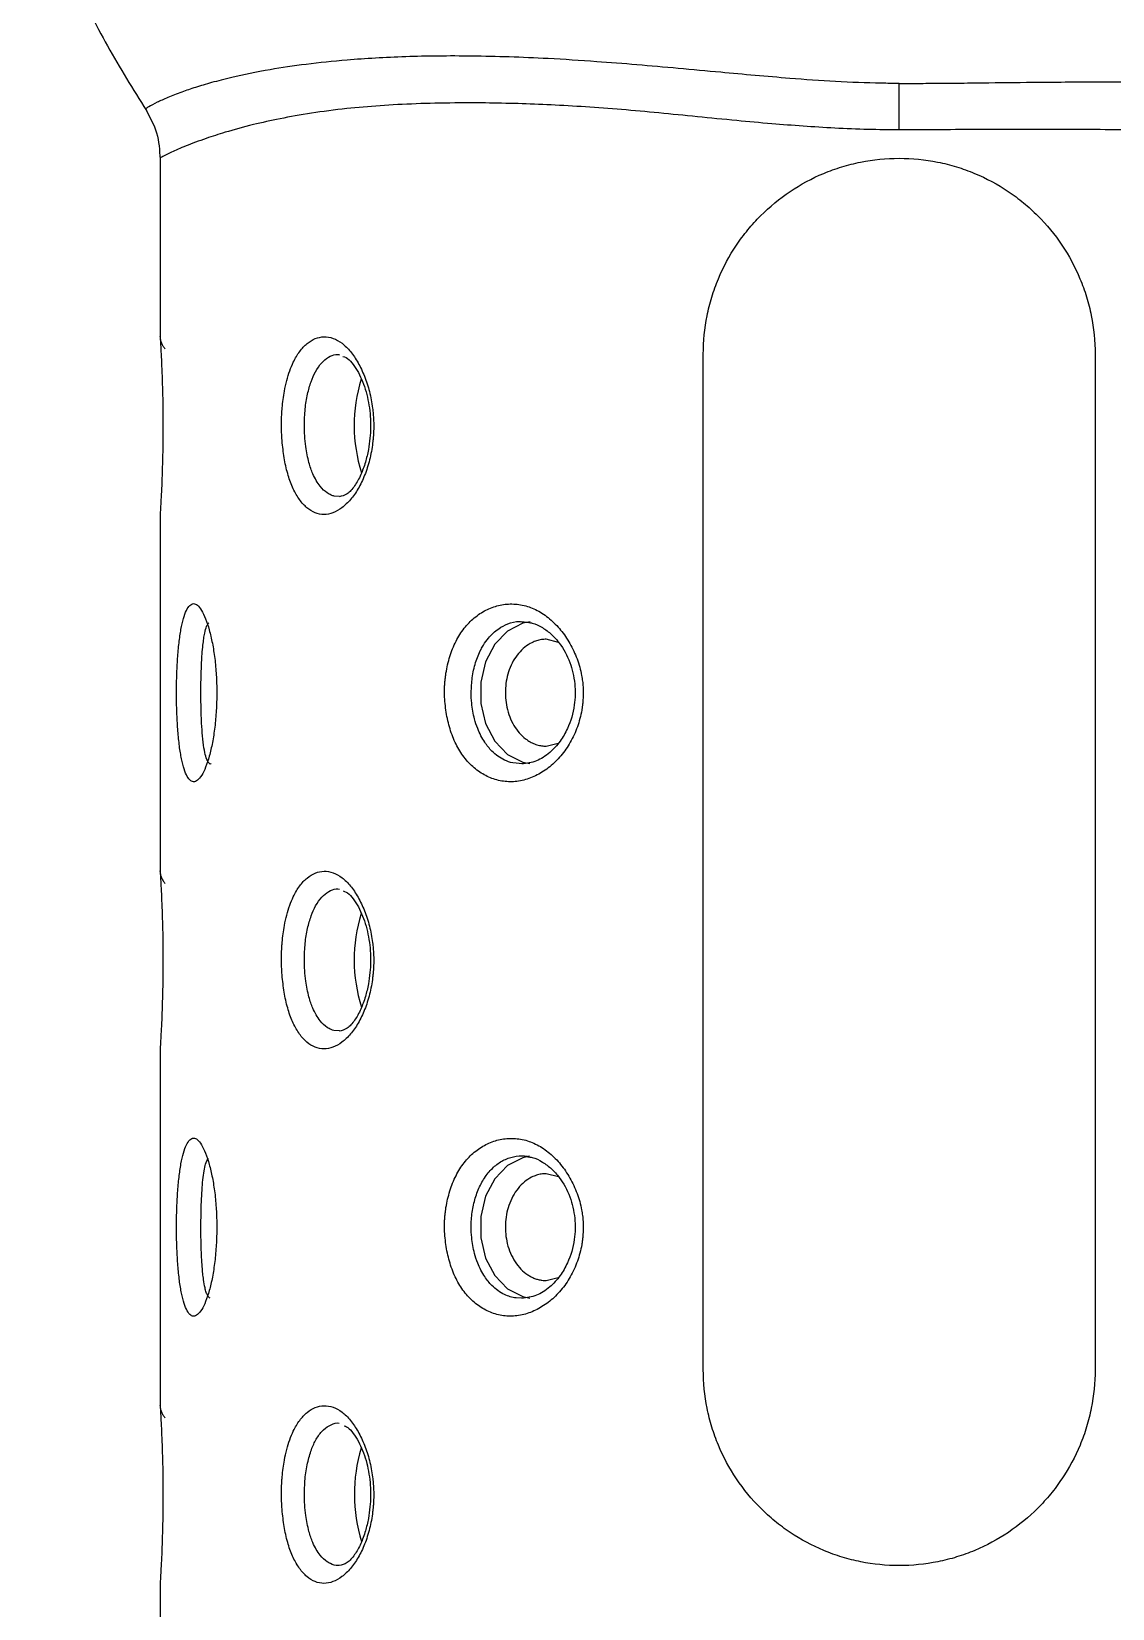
# Model space of a CAD drawing. Header units: centimetres. Extents: x 470464 to 524273, y 49611 to 59074.
# Drawn here: x 508654.54 to 508660.61, y 50546.61 to 50555.47 of the extents above; entities that cross this region are included whole.
import ezdxf

# ---------------------------------------------------------------- set-up
doc = ezdxf.new("R2010")
doc.units = ezdxf.units.CM
doc.header["$MEASUREMENT"] = 0
doc.layers.add('vinç', color=7, linetype='Continuous')

# ---------------------------------------------------------------- blocks, each defined once
blk = doc.blocks.new('dytjtyjtydhrshtjy')
at = {"color": 2, "linetype": 'Continuous', "lineweight": 25}
for p, q in [((427560.2682, 68744.811), (427560.2682, 68743.8057)), ((427563.3182, 68738.0089), (427563.3182, 68743.7089)), ((427565.5182, 68743.7089), (427565.5182, 68738.0089)), ((427561.2758, 68742.9105), (427561.2461, 68742.9122)), ((427560.2682, 68742.8089), (427560.2682, 68740.8057)), ((427562.2989, 68742.2089), (427562.3383, 68742.2029)), ((427562.299, 68742.2073), (427562.3204, 68742.2056)), ((427562.5058, 68742.0916), (427562.4366, 68742.1089)), ((427562.4366, 68741.5089), (427562.5036, 68741.5256)), ((427562.3029, 68741.4102), (427562.2483, 68741.4146)), ((427561.2757, 68739.9103), (427561.2438, 68739.9128)), ((427560.2682, 68739.8089), (427560.2682, 68737.8057)), ((427562.5058, 68739.0916), (427562.4366, 68739.1089)), ((427562.4366, 68738.5089), (427562.5036, 68738.5256)), ((427562.3041, 68738.411), (427562.2671, 68738.4111)), ((427560.2682, 68736.8089), (427560.2682, 68734.5089))]:
    blk.add_line(p, q, dxfattribs=at)
at = {"color": 2, "linetype": 'Continuous', "lineweight": 25, "flags": 128}
for points in [[(427562.3453, 68742.2073), (427562.3041, 68742.1988), (427562.2191, 68742.1553), (427562.1477, 68742.0809), (427562.0962, 68741.9824), (427562.0693, 68741.8685), (427562.0693, 68741.7492), (427562.0962, 68741.6353), (427562.1477, 68741.5368), (427562.2191, 68741.4624), (427562.3041, 68741.4189), (427562.3436, 68741.4106)], [(427562.3416, 68739.2068), (427562.3041, 68739.1988), (427562.2191, 68739.1553), (427562.1477, 68739.0809), (427562.0962, 68738.9824), (427562.0693, 68738.8685), (427562.0693, 68738.7492), (427562.0962, 68738.6353), (427562.1477, 68738.5368), (427562.2191, 68738.4624), (427562.3041, 68738.4189), (427562.3436, 68738.4106)]]:
    blk.add_lwpolyline(points, dxfattribs=at)
at = {"color": 2, "linetype": 'Continuous', "lineweight": 25}
for centre, radius, start, end in [((427562.2429, 68743.309), 0.8849, 162.9246, 197.44845), ((427562.2429, 68740.309), 0.8849, 162.9246, 197.44845), ((427562.2648, 68737.3091), 0.9058, 163.36159, 197.03281)]:
    blk.add_arc(centre, radius, start, end, dxfattribs=at)
for points, knots in [([(427559.5465, 68746.506), (427559.6195, 68746.2719), (427559.734, 68745.9051), (427559.9682, 68745.4342), (427560.1165, 68745.1971), (427560.1913, 68745.0776)], [0, 0, 0, 0, 0.466821, 0.731232, 1, 1, 1, 1]), ([(427564.4182, 68745.2291), (427564.3846, 68745.2291), (427564.3508, 68745.2295), (427564.2321, 68745.2317), (427564.1468, 68745.2352), (427563.9754, 68745.2447), (427563.8893, 68745.2507), (427563.6735, 68745.2677), (427563.5438, 68745.2796), (427563.3358, 68745.2988), (427563.2564, 68745.3062), (427563.0994, 68745.3204), (427563.0218, 68745.3273), (427562.8691, 68745.34), (427562.7937, 68745.3459), (427562.6269, 68745.3579), (427562.5361, 68745.3636), (427562.373, 68745.3722), (427562.3, 68745.3753), (427562.1576, 68745.3801), (427562.0881, 68745.3816), (427561.8891, 68745.3841), (427561.7647, 68745.3828), (427561.5891, 68745.3769), (427561.5323, 68745.3743), (427561.4225, 68745.368), (427561.3695, 68745.3643), (427561.1566, 68745.3465), (427561.0127, 68745.3278), (427560.8077, 68745.2926), (427560.7359, 68745.2778), (427560.6304, 68745.2531), (427560.5925, 68745.2433), (427560.5253, 68745.2247), (427560.4955, 68745.2158), (427560.44, 68745.1981), (427560.4144, 68745.1893), (427560.3613, 68745.1701), (427560.3351, 68745.1597), (427560.289, 68745.1403), (427560.2692, 68745.1312), (427560.2318, 68745.1129), (427560.2159, 68745.1042), (427560.1979, 68745.0938), (427560.1929, 68745.0907), (427560.187, 68745.0869), (427560.1857, 68745.086), (427560.1857, 68745.086)], [0, 0, 0, 0, 1.202526, 1.202526, 4.2201, 4.2201, 7.237674, 7.237674, 11.784481, 11.784481, 14.626235, 14.626235, 17.480533, 17.480533, 20.334831, 20.334831, 23.902703, 23.902703, 26.916587, 26.916587, 29.930472, 29.930472, 35.785075, 35.785075, 38.712377, 38.712377, 41.639678, 41.639678, 50.878924, 50.878924, 56.653453, 56.653453, 60.262534, 60.262534, 63.54113, 63.54113, 66.819725, 66.819725, 70.91797, 70.91797, 75.016215, 75.016215, 80.139021, 80.139021, 83.340774, 83.340774, 86.065425, 86.065425, 86.065425, 86.065425]), ([(427564.4182, 68745.2291), (427564.4347, 68745.2291), (427564.4696, 68745.2292), (427564.5247, 68745.2294), (427564.5858, 68745.2298), (427564.6527, 68745.2303), (427564.7255, 68745.2309), (427564.8043, 68745.2317), (427564.953, 68745.2334), (427565.137, 68745.2354), (427565.369, 68745.2376), (427565.5807, 68745.2384), (427565.8021, 68745.2379), (427566.0169, 68745.2358), (427566.2879, 68745.2312), (427566.6197, 68745.2217), (427566.964, 68745.2073), (427567.2992, 68745.1892), (427567.5919, 68745.1707), (427567.8578, 68745.1513), (427568.0777, 68745.1339), (427568.2578, 68745.1188), (427568.4032, 68745.1061), (427568.5138, 68745.0966), (427568.5748, 68745.0915), (427568.6063, 68745.0891), (427568.6217, 68745.0879), (427568.6343, 68745.0871), (427568.6435, 68745.0864), (427568.6496, 68745.086), (427568.6504, 68745.086), (427568.6508, 68745.086)], [0, 0, 0, 0, 0.006207, 0.013139, 0.020808, 0.029225, 0.038405, 0.048361, 0.059111, 0.094992, 0.118926, 0.149726, 0.179362, 0.209609, 0.240531, 0.298205, 0.363991, 0.416993, 0.489286, 0.552788, 0.616564, 0.682892, 0.743898, 0.808167, 0.87169, 0.891426, 0.911808, 0.932845, 0.954549, 0.97693, 1, 1, 1, 1]), ([(427564.4182, 68744.9683), (427564.4182, 68744.9813), (427564.4182, 68744.9944), (427564.4182, 68745.0204), (427564.4182, 68745.0334), (427564.4182, 68745.0593), (427564.4182, 68745.0721), (427564.4182, 68745.0975), (427564.4182, 68745.1101), (427564.4182, 68745.1349), (427564.4182, 68745.1472), (427564.4182, 68745.1714), (427564.4182, 68745.1833), (427564.4182, 68745.2065), (427564.4182, 68745.218), (427564.4182, 68745.2291)], [0, 0, 0, 0, 0.142857, 0.142857, 0.285714, 0.285714, 0.428571, 0.428571, 0.571429, 0.571429, 0.714286, 0.714286, 0.857143, 0.857143, 1, 1, 1, 1]), ([(427564.4182, 68744.9683), (427564.3599, 68744.9688), (427564.2388, 68744.9698), (427564.0586, 68744.9775), (427563.8783, 68744.9886), (427563.6943, 68745.0031), (427563.4956, 68745.021), (427563.2836, 68745.0421), (427563.0679, 68745.0636), (427562.8582, 68745.083), (427562.589, 68745.103), (427562.2683, 68745.118), (427561.9555, 68745.1214), (427561.7024, 68745.1155), (427561.5007, 68745.1048), (427561.3035, 68745.0876), (427561.1147, 68745.0628), (427560.9405, 68745.0318), (427560.7771, 68744.9953), (427560.6394, 68744.9575), (427560.5124, 68744.9163), (427560.4082, 68744.8769), (427560.3265, 68744.841), (427560.277, 68744.816), (427560.2711, 68744.8126), (427560.2683, 68744.811)], [0, 0, 0, 0, 0.022328, 0.046298, 0.069245, 0.092195, 0.118417, 0.148389, 0.178495, 0.208709, 0.239016, 0.299079, 0.361179, 0.402735, 0.444345, 0.486578, 0.53636, 0.586069, 0.63392, 0.693635, 0.741436, 0.806035, 0.870806, 0.93837, 1, 1, 1, 1]), ([(427560.1857, 68745.086), (427560.2101, 68745.042), (427560.2588, 68744.954), (427560.2651, 68744.8536), (427560.2682, 68744.8034)], [0, 0, 0, 0, 0.499987, 1, 1, 1, 1]), ([(427568.5682, 68744.8108), (427568.5682, 68744.8108), (427568.5777, 68744.8106), (427568.5447, 68744.8109), (427568.4643, 68744.8143), (427568.3191, 68744.8228), (427568.1166, 68744.8371), (427567.8527, 68744.8568), (427567.5534, 68744.8791), (427567.2362, 68744.9013), (427566.9172, 68744.9215), (427566.565, 68744.9406), (427566.1807, 68744.9567), (427565.768, 68744.9677), (427565.3318, 68744.9723), (427564.8794, 68744.9703), (427564.5717, 68744.9689), (427564.4182, 68744.9683)], [0, 0, 0, 0, 0.000234, 0.086487, 0.172458, 0.258333, 0.343788, 0.429292, 0.514309, 0.577318, 0.639522, 0.701161, 0.762116, 0.822532, 0.882135, 0.94123, 1, 1, 1, 1]), ([(427563.3182, 68743.7089), (427563.3182, 68743.7822), (427563.3255, 68743.8541), (427563.3467, 68743.9601), (427563.3555, 68743.9951), (427563.3767, 68744.0645), (427563.3891, 68744.0988), (427563.4306, 68744.1984), (427563.4644, 68744.2613), (427563.5241, 68744.3506), (427563.5457, 68744.3797), (427563.5912, 68744.435), (427563.6151, 68744.4613), (427563.6905, 68744.5367), (427563.7454, 68744.5821), (427563.8653, 68744.6625), (427563.9282, 68744.6963), (427564.0273, 68744.7377), (427564.0611, 68744.7499), (427564.1302, 68744.7711), (427564.1657, 68744.7801), (427564.2727, 68744.8016), (427564.3449, 68744.8089), (427564.4182, 68744.8089)], [0, 0, 0, 0, 0.125, 0.125, 0.1875, 0.1875, 0.25, 0.25, 0.375, 0.375, 0.4375, 0.4375, 0.5, 0.5, 0.625, 0.625, 0.75, 0.75, 0.8125, 0.8125, 0.875, 0.875, 1, 1, 1, 1]), ([(427564.4182, 68744.8089), (427564.4915, 68744.8089), (427564.5635, 68744.8016), (427564.6695, 68744.7804), (427564.7046, 68744.7716), (427564.774, 68744.7504), (427564.8083, 68744.738), (427564.9079, 68744.6965), (427564.9709, 68744.6627), (427565.0601, 68744.6029), (427565.0892, 68744.5813), (427565.1445, 68744.5358), (427565.1709, 68744.5118), (427565.2463, 68744.4365), (427565.2916, 68744.3815), (427565.372, 68744.2617), (427565.4057, 68744.1987), (427565.4471, 68744.0998), (427565.4593, 68744.066), (427565.4805, 68743.9969), (427565.4895, 68743.9613), (427565.511, 68743.8544), (427565.5182, 68743.7822), (427565.5182, 68743.7089)], [0, 0, 0, 0, 0.125, 0.125, 0.1875, 0.1875, 0.25, 0.25, 0.375, 0.375, 0.4375, 0.4375, 0.5, 0.5, 0.625, 0.625, 0.75, 0.75, 0.8125, 0.8125, 0.875, 0.875, 1, 1, 1, 1]), ([(427560.2683, 68743.8057), (427560.2683, 68743.8058), (427560.2679, 68743.8124), (427560.2688, 68743.7986), (427560.2704, 68743.7746), (427560.2731, 68743.7264), (427560.2772, 68743.6424), (427560.2814, 68743.5311), (427560.284, 68743.4065), (427560.2842, 68743.3414), (427560.2844, 68743.3089)], [0, 0, 0, 0, 0.002203, 0.127556, 0.252625, 0.377691, 0.502782, 0.751878, 0.876165, 1, 1, 1, 1]), ([(427560.2682, 68743.8098), (427560.2686, 68743.8032), (427560.2692, 68743.79), (427560.2751, 68743.771), (427560.2841, 68743.7533), (427560.2928, 68743.7434), (427560.2972, 68743.7384)], [0, 0, 0, 0, 0.250213, 0.500269, 0.750195, 1, 1, 1, 1]), ([(427560.9496, 68743.3092), (427560.9496, 68743.3158), (427560.9497, 68743.3289), (427560.9502, 68743.3485), (427560.9511, 68743.3681), (427560.9523, 68743.3877), (427560.9546, 68743.417), (427560.9589, 68743.4554), (427560.9671, 68743.5071), (427560.979, 68743.5615), (427560.9956, 68743.6162), (427561.019, 68743.6731), (427561.0511, 68743.7269), (427561.0929, 68743.7715), (427561.1392, 68743.7993), (427561.1886, 68743.8096), (427561.2397, 68743.8014), (427561.2903, 68743.7735), (427561.338, 68743.7262), (427561.3808, 68743.663), (427561.4111, 68743.5994), (427561.4312, 68743.5434), (427561.444, 68743.4993), (427561.4543, 68743.4534), (427561.4611, 68743.4112), (427561.4651, 68743.3737), (427561.4673, 68743.3413), (427561.4676, 68743.3196), (427561.4677, 68743.3089)], [0, 0, 0, 0, 0.012395, 0.024794, 0.037219, 0.04969, 0.062226, 0.093404, 0.12461, 0.166299, 0.20818, 0.249708, 0.312083, 0.374746, 0.437643, 0.500546, 0.563304, 0.626088, 0.68883, 0.751521, 0.814103, 0.84541, 0.876418, 0.907583, 0.938286, 0.959076, 0.97961, 1, 1, 1, 1]), ([(427561.0782, 68743.3091), (427561.0791, 68743.3403), (427561.0809, 68743.4009), (427561.0948, 68743.4843), (427561.1146, 68743.5547), (427561.1409, 68743.6144), (427561.1735, 68743.662), (427561.2124, 68743.6938), (427561.247, 68743.7091), (427561.2686, 68743.7071), (427561.2755, 68743.7065)], [0, 0, 0, 0, 0.147634, 0.286671, 0.417144, 0.539096, 0.675183, 0.808725, 0.938883, 1, 1, 1, 1]), ([(427561.295, 68743.697), (427561.3063, 68743.6933), (427561.3255, 68743.6869), (427561.3598, 68743.6436), (427561.3952, 68743.584), (427561.4317, 68743.488), (427561.4518, 68743.3632), (427561.4502, 68743.2556), (427561.4379, 68743.1689), (427561.421, 68743.0982), (427561.3948, 68743.0274), (427561.3599, 68742.9652), (427561.3174, 68742.9185), (427561.2887, 68742.9122), (427561.2737, 68742.9089)], [0, 0, 0, 0, 0.0955631, 0.1638169, 0.2255006, 0.3327433, 0.4335988, 0.5304528, 0.5829556, 0.6461391, 0.7202139, 0.8041072, 0.897484, 1, 1, 1, 1]), ([(427560.2844, 68743.3089), (427560.2838, 68743.2432), (427560.2828, 68743.1117), (427560.2763, 68742.9462), (427560.2697, 68742.832), (427560.2687, 68742.8166), (427560.2682, 68742.8089)], [0, 0, 0, 0, 0.249062, 0.498603, 0.748979, 1, 1, 1, 1]), ([(427561.4677, 68743.3089), (427561.4677, 68743.3023), (427561.4676, 68743.2892), (427561.4668, 68743.2695), (427561.4657, 68743.2498), (427561.464, 68743.2302), (427561.4608, 68743.201), (427561.455, 68743.1625), (427561.4449, 68743.1161), (427561.4322, 68743.0716), (427561.4121, 68743.0155), (427561.3815, 68742.9521), (427561.3378, 68742.8905), (427561.2897, 68742.8445), (427561.2391, 68742.8156), (427561.1879, 68742.8056), (427561.1383, 68742.8158), (427561.0921, 68742.8443), (427561.0572, 68742.8824), (427561.0324, 68742.9209), (427561.0099, 68742.9641), (427560.9861, 68743.0275), (427560.9692, 68743.1007), (427560.9596, 68743.1631), (427560.9549, 68743.2056), (427560.952, 68743.2435), (427560.9503, 68743.2762), (427560.9498, 68743.2982), (427560.9496, 68743.3092)], [0, 0, 0, 0, 0.012391, 0.024783, 0.037196, 0.049653, 0.062173, 0.093291, 0.124509, 0.15563, 0.186951, 0.249359, 0.311959, 0.37483, 0.437763, 0.500607, 0.563432, 0.62628, 0.688993, 0.720436, 0.75154, 0.813172, 0.875762, 0.906582, 0.937858, 0.958489, 0.97918, 1, 1, 1, 1]), ([(427561.2461, 68742.9122), (427561.2402, 68742.9137), (427561.2343, 68742.9157), (427561.2211, 68742.9213), (427561.2137, 68742.9253), (427561.1924, 68742.9395), (427561.1791, 68742.9521), (427561.1591, 68742.9773), (427561.1518, 68742.9882), (427561.1381, 68743.0118), (427561.1318, 68743.0246), (427561.1178, 68743.0574), (427561.1105, 68743.0786), (427561.1004, 68743.115), (427561.0969, 68743.1296), (427561.0909, 68743.1593), (427561.0883, 68743.1746), (427561.0835, 68743.2099), (427561.0814, 68743.23), (427561.0788, 68743.2698), (427561.0782, 68743.2895), (427561.0782, 68743.3091)], [6.572325, 6.572325, 6.572325, 6.572325, 6.904376, 6.904376, 7.333511, 7.333511, 8.189778, 8.189778, 8.724945, 8.724945, 9.260112, 9.260112, 10.013816, 10.013816, 10.484882, 10.484882, 10.955947, 10.955947, 11.544779, 11.544779, 12.111755, 12.111755, 12.111755, 12.111755]), ([(427560.3604, 68741.8092), (427560.3604, 68741.8158), (427560.3604, 68741.8289), (427560.3606, 68741.8485), (427560.3609, 68741.8682), (427560.3614, 68741.8878), (427560.3622, 68741.917), (427560.3638, 68741.9554), (427560.3666, 68742.0018), (427560.3701, 68742.0465), (427560.3758, 68742.1028), (427560.3849, 68742.1661), (427560.3989, 68742.2274), (427560.4157, 68742.273), (427560.4317, 68742.2968), (427560.4456, 68742.3068), (427560.4599, 68742.3105), (427560.4788, 68742.3029), (427560.5018, 68742.2733), (427560.524, 68742.2261), (427560.5446, 68742.1637), (427560.5623, 68742.0884), (427560.5738, 68742.0165), (427560.5804, 68741.955), (427560.5835, 68741.9125), (427560.5854, 68741.8745), (427560.5864, 68741.8417), (427560.5865, 68741.8198), (427560.5865, 68741.8089)], [0, 0, 0, 0, 0.012377, 0.024763, 0.037177, 0.049643, 0.062182, 0.09326, 0.124489, 0.155782, 0.187037, 0.249697, 0.312288, 0.374978, 0.437746, 0.469297, 0.500617, 0.56323, 0.626198, 0.688948, 0.751614, 0.813961, 0.8759, 0.906712, 0.937862, 0.958634, 0.979316, 1, 1, 1, 1]), ([(427561.8649, 68741.8091), (427561.865, 68741.8157), (427561.8651, 68741.8287), (427561.8659, 68741.8482), (427561.8673, 68741.8678), (427561.8692, 68741.8873), (427561.8729, 68741.9163), (427561.8797, 68741.9546), (427561.8953, 68742.0165), (427561.9226, 68742.0892), (427561.9602, 68742.152), (427561.9956, 68742.1947), (427562.0343, 68742.2327), (427562.0882, 68742.2705), (427562.159, 68742.2992), (427562.2344, 68742.3101), (427562.3112, 68742.3023), (427562.3865, 68742.2738), (427562.4564, 68742.2263), (427562.5188, 68742.1628), (427562.5626, 68742.099), (427562.5916, 68742.043), (427562.61, 68741.9988), (427562.6248, 68741.953), (427562.6345, 68741.9109), (427562.6403, 68741.8735), (427562.6434, 68741.8412), (427562.6438, 68741.8196), (427562.644, 68741.8089)], [0, 0, 0, 0, 0.012343, 0.02469, 0.037064, 0.049484, 0.061971, 0.093012, 0.124086, 0.186837, 0.248659, 0.279761, 0.311255, 0.374178, 0.437323, 0.500402, 0.564033, 0.626232, 0.688971, 0.751678, 0.814289, 0.845617, 0.876618, 0.907779, 0.938441, 0.959196, 0.979679, 1, 1, 1, 1]), ([(427560.4975, 68741.8091), (427560.4975, 68741.8283), (427560.4976, 68741.8473), (427560.4982, 68741.8879), (427560.4987, 68741.9095), (427560.5, 68741.9471), (427560.5007, 68741.9634), (427560.5023, 68741.9948), (427560.5032, 68742.0101), (427560.5056, 68742.0429), (427560.5071, 68742.0601), (427560.5103, 68742.0888), (427560.5118, 68742.1007), (427560.5152, 68742.1229), (427560.517, 68742.1332), (427560.5221, 68742.1577), (427560.5256, 68742.1704), (427560.5321, 68742.1874), (427560.535, 68742.1932), (427560.5391, 68742.1993), (427560.5402, 68742.2007), (427560.5414, 68742.202)], [12.14364, 12.14364, 12.14364, 12.14364, 12.694271, 12.694271, 13.324814, 13.324814, 13.829248, 13.829248, 14.333683, 14.333683, 14.955484, 14.955484, 15.452924, 15.452924, 15.950365, 15.950365, 16.74627, 16.74627, 17.301859, 17.301859, 17.502293, 17.502293, 17.502293, 17.502293]), ([(427562.0149, 68741.8091), (427562.0161, 68741.8372), (427562.0185, 68741.8954), (427562.0378, 68741.9784), (427562.0621, 68742.038), (427562.0874, 68742.0826), (427562.118, 68742.1255), (427562.1637, 68742.1681), (427562.2229, 68742.1978), (427562.2675, 68742.2106), (427562.2945, 68742.2078), (427562.299, 68742.2073)], [0, 0, 0, 0, 0.1342341, 0.2771665, 0.4155627, 0.4649074, 0.5547007, 0.7105059, 0.831396, 0.9715844, 1, 1, 1, 1]), ([(427562.3383, 68742.2029), (427562.3448, 68742.2021), (427562.3695, 68742.1992), (427562.4139, 68742.1773), (427562.4657, 68742.1391), (427562.5216, 68742.0773), (427562.5727, 68741.9836), (427562.6011, 68741.8617), (427562.5988, 68741.7314), (427562.5654, 68741.6196), (427562.5139, 68741.5316), (427562.4549, 68741.4674), (427562.3799, 68741.4187), (427562.3268, 68741.4123), (427562.2989, 68741.4089)], [0, 0, 0, 0, 0.026552, 0.099951, 0.167443, 0.228686, 0.335131, 0.435702, 0.531779, 0.645898, 0.719551, 0.803266, 0.896843, 1, 1, 1, 1]), ([(427562.4366, 68742.1089), (427562.432, 68742.1088), (427562.4228, 68742.1086), (427562.4092, 68742.1069), (427562.3956, 68742.1043), (427562.3823, 68742.1006), (427562.369, 68742.0958), (427562.3464, 68742.0857), (427562.3156, 68742.0662), (427562.2802, 68742.0311), (427562.2504, 68741.9881), (427562.2282, 68741.9394), (427562.2135, 68741.8876), (427562.2064, 68741.8344), (427562.2065, 68741.7805), (427562.2143, 68741.7261), (427562.2299, 68741.6732), (427562.2537, 68741.6243), (427562.284, 68741.5819), (427562.3156, 68741.5524), (427562.3451, 68741.5329), (427562.3709, 68741.5204), (427562.3888, 68741.5156), (427562.3978, 68741.5132)], [0, 0, 0, 0, 0.020222, 0.040304, 0.060316, 0.080331, 0.100422, 0.120661, 0.185343, 0.250085, 0.314767, 0.379508, 0.439738, 0.500026, 0.560256, 0.620544, 0.685226, 0.749968, 0.81465, 0.879391, 0.919678, 0.959687, 1, 1, 1, 1]), ([(427560.5865, 68741.8089), (427560.5865, 68741.8023), (427560.5865, 68741.7891), (427560.5861, 68741.7694), (427560.5855, 68741.7497), (427560.5847, 68741.73), (427560.5832, 68741.7007), (427560.5804, 68741.6621), (427560.5755, 68741.6155), (427560.5693, 68741.5708), (427560.5596, 68741.5144), (427560.545, 68741.4507), (427560.5243, 68741.3889), (427560.5018, 68741.3433), (427560.4787, 68741.3149), (427560.4561, 68741.3056), (427560.4348, 68741.3162), (427560.4156, 68741.3452), (427560.4016, 68741.3834), (427560.3918, 68741.4217), (427560.383, 68741.4649), (427560.3739, 68741.5278), (427560.3675, 68741.6007), (427560.3638, 68741.6628), (427560.3621, 68741.7055), (427560.361, 68741.7435), (427560.3605, 68741.7764), (427560.3604, 68741.7983), (427560.3604, 68741.8092)], [0, 0, 0, 0, 0.012416, 0.024829, 0.037257, 0.049723, 0.062245, 0.093453, 0.124634, 0.15581, 0.18709, 0.249414, 0.311823, 0.374523, 0.437349, 0.500136, 0.562907, 0.625724, 0.688432, 0.719855, 0.750932, 0.813065, 0.87547, 0.906721, 0.937825, 0.958729, 0.97942, 1, 1, 1, 1]), ([(427560.5544, 68741.4092), (427560.5542, 68741.4091), (427560.5478, 68741.406), (427560.5373, 68741.4184), (427560.5241, 68741.4488), (427560.5139, 68741.4982), (427560.5062, 68741.5618), (427560.5011, 68741.6379), (427560.498, 68741.7207), (427560.4977, 68741.78), (427560.4975, 68741.8091)], [0, 0, 0, 0, 0.006027, 0.160751, 0.301039, 0.441415, 0.589996, 0.721373, 0.863151, 1, 1, 1, 1]), ([(427562.644, 68741.8089), (427562.644, 68741.8023), (427562.6438, 68741.7892), (427562.6428, 68741.7697), (427562.6411, 68741.7501), (427562.6388, 68741.7306), (427562.6343, 68741.7014), (427562.626, 68741.6631), (427562.6117, 68741.6168), (427562.5936, 68741.5723), (427562.5648, 68741.5161), (427562.5207, 68741.4524), (427562.457, 68741.3905), (427562.3859, 68741.3443), (427562.3104, 68741.3154), (427562.2334, 68741.3055), (427562.1581, 68741.3161), (427562.0872, 68741.3452), (427562.0335, 68741.3837), (427561.9949, 68741.4223), (427561.9599, 68741.4655), (427561.9227, 68741.5287), (427561.8961, 68741.6015), (427561.8809, 68741.6635), (427561.8726, 68741.7112), (427561.8669, 68741.7599), (427561.8656, 68741.7927), (427561.8649, 68741.8091)], [0, 0, 0, 0, 0.012347, 0.024694, 0.037062, 0.049471, 0.061943, 0.09298, 0.124093, 0.15515, 0.18641, 0.248765, 0.311409, 0.374426, 0.437554, 0.500596, 0.563622, 0.626699, 0.689621, 0.721095, 0.75224, 0.813739, 0.876112, 0.906826, 0.938028, 0.968895, 1, 1, 1, 1]), ([(427562.2483, 68741.4146), (427562.2327, 68741.4182), (427562.2174, 68741.4235), (427562.1897, 68741.4366), (427562.1773, 68741.444), (427562.1535, 68741.4609), (427562.1422, 68741.4705), (427562.1167, 68741.4959), (427562.103, 68741.5127), (427562.0831, 68741.5427), (427562.076, 68741.5549), (427562.0629, 68741.5803), (427562.0569, 68741.5936), (427562.0446, 68741.6248), (427562.0386, 68741.6429), (427562.0299, 68741.6759), (427562.0266, 68741.6906), (427562.0213, 68741.7204), (427562.0192, 68741.7356), (427562.0159, 68741.7702), (427562.0149, 68741.7897), (427562.0149, 68741.8091)], [6.680329, 6.680329, 6.680329, 6.680329, 7.300108, 7.300108, 7.839178, 7.839178, 8.378248, 8.378248, 9.115596, 9.115596, 9.576438, 9.576438, 10.03728, 10.03728, 10.613333, 10.613333, 11.059101, 11.059101, 11.504869, 11.504869, 12.062079, 12.062079, 12.062079, 12.062079]), ([(427562.3978, 68741.5132), (427562.4021, 68741.5123), (427562.4106, 68741.5106), (427562.4236, 68741.5091), (427562.4323, 68741.509), (427562.4366, 68741.5089)], [0, 0, 0, 0, 0.333511, 0.666489, 1, 1, 1, 1]), ([(427560.2683, 68740.8057), (427560.2683, 68740.8058), (427560.2679, 68740.8124), (427560.2688, 68740.7986), (427560.2704, 68740.7746), (427560.2731, 68740.7264), (427560.2772, 68740.6424), (427560.2814, 68740.5311), (427560.284, 68740.4065), (427560.2842, 68740.3414), (427560.2844, 68740.3089)], [0, 0, 0, 0, 0.002203, 0.127556, 0.252625, 0.377691, 0.502782, 0.751878, 0.876165, 1, 1, 1, 1]), ([(427560.2682, 68740.8098), (427560.2686, 68740.8032), (427560.2692, 68740.79), (427560.2751, 68740.771), (427560.2841, 68740.7533), (427560.2928, 68740.7434), (427560.2972, 68740.7384)], [0, 0, 0, 0, 0.2502133, 0.5002686, 0.7501947, 1, 1, 1, 1]), ([(427560.9496, 68740.3092), (427560.9496, 68740.3158), (427560.9497, 68740.3289), (427560.9502, 68740.3485), (427560.9511, 68740.3681), (427560.9523, 68740.3877), (427560.9546, 68740.417), (427560.9589, 68740.4554), (427560.9671, 68740.5071), (427560.979, 68740.5615), (427560.9956, 68740.6162), (427561.019, 68740.6731), (427561.0511, 68740.7269), (427561.0929, 68740.7715), (427561.1392, 68740.7993), (427561.1886, 68740.8096), (427561.2397, 68740.8014), (427561.2903, 68740.7735), (427561.338, 68740.7262), (427561.3808, 68740.663), (427561.4111, 68740.5994), (427561.4312, 68740.5434), (427561.444, 68740.4993), (427561.4543, 68740.4534), (427561.4611, 68740.4112), (427561.4651, 68740.3737), (427561.4673, 68740.3413), (427561.4676, 68740.3196), (427561.4677, 68740.3089)], [0, 0, 0, 0, 0.012395, 0.024794, 0.037219, 0.04969, 0.062226, 0.093404, 0.12461, 0.166299, 0.20818, 0.249708, 0.312083, 0.374746, 0.437643, 0.500546, 0.563304, 0.626088, 0.68883, 0.751521, 0.814103, 0.84541, 0.876418, 0.907583, 0.938286, 0.959076, 0.97961, 1, 1, 1, 1]), ([(427561.0782, 68740.3091), (427561.0792, 68740.3405), (427561.081, 68740.4015), (427561.095, 68740.4854), (427561.1151, 68740.5562), (427561.1417, 68740.6159), (427561.1747, 68740.6635), (427561.214, 68740.6947), (427561.2482, 68740.7095), (427561.2691, 68740.7072), (427561.2753, 68740.7066)], [0, 0, 0, 0, 0.148765, 0.288817, 0.420193, 0.542935, 0.679904, 0.814475, 0.945283, 1, 1, 1, 1]), ([(427561.2957, 68740.6967), (427561.3067, 68740.693), (427561.3258, 68740.6866), (427561.3598, 68740.6436), (427561.3952, 68740.584), (427561.4317, 68740.488), (427561.4518, 68740.3632), (427561.4502, 68740.2556), (427561.4379, 68740.1689), (427561.421, 68740.0982), (427561.3948, 68740.0274), (427561.3599, 68739.9652), (427561.3174, 68739.9185), (427561.2887, 68739.9122), (427561.2737, 68739.9089)], [0, 0, 0, 0, 0.093869, 0.16225, 0.22405, 0.331493, 0.432538, 0.529573, 0.582174, 0.645476, 0.71969, 0.80374, 0.897292, 1, 1, 1, 1]), ([(427560.2844, 68740.3089), (427560.2838, 68740.2432), (427560.2828, 68740.1117), (427560.2763, 68739.9462), (427560.2697, 68739.832), (427560.2687, 68739.8166), (427560.2682, 68739.8089)], [0, 0, 0, 0, 0.249062, 0.498603, 0.748979, 1, 1, 1, 1]), ([(427561.4677, 68740.3089), (427561.4677, 68740.3023), (427561.4676, 68740.2892), (427561.4668, 68740.2695), (427561.4657, 68740.2498), (427561.464, 68740.2302), (427561.4608, 68740.201), (427561.455, 68740.1625), (427561.4449, 68740.1161), (427561.4322, 68740.0716), (427561.4121, 68740.0155), (427561.3815, 68739.9521), (427561.3378, 68739.8905), (427561.2897, 68739.8445), (427561.2391, 68739.8156), (427561.1879, 68739.8056), (427561.1383, 68739.8158), (427561.0921, 68739.8443), (427561.0572, 68739.8824), (427561.0324, 68739.9209), (427561.0099, 68739.9641), (427560.9861, 68740.0275), (427560.9692, 68740.1007), (427560.9596, 68740.1631), (427560.9549, 68740.2056), (427560.952, 68740.2435), (427560.9503, 68740.2762), (427560.9498, 68740.2982), (427560.9496, 68740.3092)], [0, 0, 0, 0, 0.012391, 0.024783, 0.037196, 0.049653, 0.062173, 0.093291, 0.124509, 0.15563, 0.186951, 0.249359, 0.311959, 0.37483, 0.437763, 0.500607, 0.563432, 0.62628, 0.688993, 0.720436, 0.75154, 0.813172, 0.875762, 0.906582, 0.937858, 0.958489, 0.97918, 1, 1, 1, 1]), ([(427561.2438, 68739.9128), (427561.2386, 68739.9142), (427561.2336, 68739.916), (427561.2211, 68739.9213), (427561.2137, 68739.9253), (427561.1924, 68739.9395), (427561.1791, 68739.9521), (427561.1591, 68739.9773), (427561.1518, 68739.9882), (427561.1381, 68740.0118), (427561.1318, 68740.0246), (427561.1178, 68740.0574), (427561.1105, 68740.0786), (427561.1004, 68740.115), (427561.0969, 68740.1296), (427561.0909, 68740.1593), (427561.0883, 68740.1746), (427561.0835, 68740.2099), (427561.0814, 68740.23), (427561.0788, 68740.2698), (427561.0782, 68740.2895), (427561.0782, 68740.3091)], [6.615875, 6.615875, 6.615875, 6.615875, 6.904376, 6.904376, 7.333511, 7.333511, 8.189778, 8.189778, 8.724945, 8.724945, 9.260112, 9.260112, 10.013816, 10.013816, 10.484882, 10.484882, 10.955947, 10.955947, 11.544779, 11.544779, 12.111755, 12.111755, 12.111755, 12.111755]), ([(427560.3604, 68738.8092), (427560.3604, 68738.8158), (427560.3604, 68738.8289), (427560.3606, 68738.8485), (427560.3609, 68738.8682), (427560.3614, 68738.8878), (427560.3622, 68738.917), (427560.3638, 68738.9554), (427560.3666, 68739.0018), (427560.3701, 68739.0465), (427560.3758, 68739.1028), (427560.3849, 68739.1661), (427560.3989, 68739.2274), (427560.4157, 68739.273), (427560.4317, 68739.2968), (427560.4456, 68739.3068), (427560.4599, 68739.3105), (427560.4788, 68739.3029), (427560.5018, 68739.2733), (427560.524, 68739.2261), (427560.5446, 68739.1637), (427560.5623, 68739.0884), (427560.5738, 68739.0165), (427560.5804, 68738.955), (427560.5835, 68738.9125), (427560.5854, 68738.8745), (427560.5864, 68738.8417), (427560.5865, 68738.8198), (427560.5865, 68738.8089)], [0, 0, 0, 0, 0.012377, 0.024763, 0.037177, 0.049643, 0.062182, 0.09326, 0.124489, 0.155782, 0.187037, 0.249697, 0.312288, 0.374978, 0.437746, 0.469297, 0.500617, 0.56323, 0.626198, 0.688948, 0.751614, 0.813961, 0.8759, 0.906712, 0.937862, 0.958634, 0.979316, 1, 1, 1, 1]), ([(427561.8649, 68738.8091), (427561.865, 68738.8157), (427561.8651, 68738.8287), (427561.8659, 68738.8482), (427561.8673, 68738.8678), (427561.8692, 68738.8873), (427561.8729, 68738.9163), (427561.8797, 68738.9546), (427561.8953, 68739.0165), (427561.9226, 68739.0892), (427561.9602, 68739.152), (427561.9956, 68739.1947), (427562.0343, 68739.2327), (427562.0882, 68739.2705), (427562.159, 68739.2992), (427562.2344, 68739.3101), (427562.3112, 68739.3023), (427562.3865, 68739.2738), (427562.4564, 68739.2263), (427562.5188, 68739.1628), (427562.5626, 68739.099), (427562.5916, 68739.043), (427562.61, 68738.9988), (427562.6248, 68738.953), (427562.6345, 68738.9109), (427562.6403, 68738.8735), (427562.6434, 68738.8412), (427562.6438, 68738.8196), (427562.644, 68738.8089)], [0, 0, 0, 0, 0.012343, 0.02469, 0.037064, 0.049484, 0.061971, 0.093012, 0.124086, 0.186837, 0.248659, 0.279761, 0.311255, 0.374178, 0.437323, 0.500402, 0.564033, 0.626232, 0.688971, 0.751678, 0.814289, 0.845617, 0.876618, 0.907779, 0.938441, 0.959196, 0.979679, 1, 1, 1, 1]), ([(427560.4975, 68738.8091), (427560.498, 68738.8577), (427560.499, 68738.9551), (427560.5078, 68739.0791), (427560.5207, 68739.1651), (427560.5337, 68739.1852), (427560.5392, 68739.1936)], [0, 0, 0, 0, 0.267234, 0.535523, 0.804655, 1, 1, 1, 1]), ([(427562.0149, 68738.8091), (427562.0149, 68738.8371), (427562.0169, 68738.8649), (427562.0247, 68738.9196), (427562.0305, 68738.9466), (427562.0459, 68738.9977), (427562.0553, 68739.0218), (427562.0777, 68739.067), (427562.0907, 68739.088), (427562.1196, 68739.1252), (427562.1354, 68739.1416), (427562.1698, 68739.1695), (427562.1883, 68739.1809), (427562.2268, 68739.198), (427562.2471, 68739.2038), (427562.2886, 68739.2096), (427562.3098, 68739.2096), (427562.3312, 68739.2066)], [0, 0, 0, 0, 0.125, 0.125, 0.25, 0.25, 0.375, 0.375, 0.5, 0.5, 0.625, 0.625, 0.75, 0.75, 0.875, 0.875, 1, 1, 1, 1]), ([(427562.3305, 68739.2041), (427562.3396, 68739.2031), (427562.3668, 68739.2002), (427562.4139, 68739.1774), (427562.4657, 68739.1391), (427562.5215, 68739.0773), (427562.5727, 68738.9836), (427562.6011, 68738.8617), (427562.5988, 68738.7314), (427562.5654, 68738.6196), (427562.5139, 68738.5316), (427562.4549, 68738.4674), (427562.3799, 68738.4187), (427562.3268, 68738.4123), (427562.2989, 68738.4089)], [0, 0, 0, 0, 0.036693, 0.1093278, 0.1761162, 0.2367212, 0.3420578, 0.4415805, 0.5366572, 0.6495874, 0.7224725, 0.805316, 0.8979181, 1, 1, 1, 1]), ([(427562.4366, 68739.1089), (427562.4319, 68739.1088), (427562.4226, 68739.1085), (427562.4086, 68739.1068), (427562.3948, 68739.1041), (427562.3812, 68739.1002), (427562.3677, 68739.0953), (427562.3447, 68739.0848), (427562.3133, 68739.0644), (427562.2775, 68739.0279), (427562.2476, 68738.9832), (427562.2258, 68738.9327), (427562.2118, 68738.8793), (427562.2059, 68738.8248), (427562.2074, 68738.7698), (427562.217, 68738.7148), (427562.2346, 68738.6616), (427562.2606, 68738.613), (427562.2933, 68738.5717), (427562.3248, 68738.5455), (427562.3513, 68738.5298), (427562.3711, 68738.5208), (427562.3915, 68738.5141), (427562.4053, 68738.5117), (427562.4123, 68738.5105)], [0, 0, 0, 0, 0.020194, 0.040241, 0.060216, 0.080195, 0.100252, 0.120462, 0.185242, 0.25008, 0.31486, 0.379698, 0.439826, 0.500011, 0.560139, 0.620324, 0.685104, 0.749942, 0.814722, 0.87956, 0.909786, 0.939765, 0.969752, 1, 1, 1, 1]), ([(427560.5865, 68738.8089), (427560.5865, 68738.8023), (427560.5865, 68738.7891), (427560.5861, 68738.7694), (427560.5855, 68738.7497), (427560.5847, 68738.73), (427560.5832, 68738.7007), (427560.5804, 68738.6621), (427560.5755, 68738.6155), (427560.5693, 68738.5708), (427560.5596, 68738.5144), (427560.545, 68738.4507), (427560.5243, 68738.3889), (427560.5018, 68738.3433), (427560.4787, 68738.3149), (427560.4561, 68738.3056), (427560.4348, 68738.3162), (427560.4156, 68738.3452), (427560.4016, 68738.3834), (427560.3918, 68738.4217), (427560.383, 68738.4649), (427560.3739, 68738.5278), (427560.3675, 68738.6007), (427560.3638, 68738.6628), (427560.3621, 68738.7055), (427560.361, 68738.7435), (427560.3605, 68738.7764), (427560.3604, 68738.7983), (427560.3604, 68738.8092)], [0, 0, 0, 0, 0.012416, 0.024829, 0.037257, 0.049723, 0.062245, 0.093453, 0.124634, 0.15581, 0.18709, 0.249414, 0.311823, 0.374523, 0.437349, 0.500136, 0.562907, 0.625724, 0.688432, 0.719855, 0.750932, 0.813065, 0.87547, 0.906721, 0.937825, 0.958729, 0.97942, 1, 1, 1, 1]), ([(427560.5485, 68738.4102), (427560.5441, 68738.4122), (427560.5399, 68738.4166), (427560.5331, 68738.4283), (427560.5303, 68738.4346), (427560.5251, 68738.4496), (427560.5227, 68738.4583), (427560.5174, 68738.4815), (427560.5147, 68738.497), (427560.5108, 68738.5251), (427560.5094, 68738.5367), (427560.5069, 68738.5608), (427560.5058, 68738.5736), (427560.5035, 68738.6036), (427560.5024, 68738.6212), (427560.5005, 68738.6577), (427560.4998, 68738.6764), (427560.498, 68738.7322), (427560.4975, 68738.7709), (427560.4975, 68738.8091)], [6.369398, 6.369398, 6.369398, 6.369398, 7.108068, 7.108068, 7.658693, 7.658693, 8.209317, 8.209317, 8.952416, 8.952416, 9.416852, 9.416852, 9.881288, 9.881288, 10.461834, 10.461834, 11.042379, 11.042379, 12.14364, 12.14364, 12.14364, 12.14364]), ([(427562.644, 68738.8089), (427562.644, 68738.8023), (427562.6438, 68738.7892), (427562.6428, 68738.7697), (427562.6411, 68738.7501), (427562.6388, 68738.7306), (427562.6343, 68738.7014), (427562.626, 68738.6631), (427562.6117, 68738.6168), (427562.5936, 68738.5723), (427562.5648, 68738.5161), (427562.5207, 68738.4524), (427562.457, 68738.3905), (427562.3859, 68738.3443), (427562.3104, 68738.3154), (427562.2334, 68738.3055), (427562.1581, 68738.3161), (427562.0872, 68738.3452), (427562.0335, 68738.3837), (427561.9949, 68738.4223), (427561.9599, 68738.4655), (427561.9227, 68738.5287), (427561.8961, 68738.6015), (427561.8809, 68738.6635), (427561.8726, 68738.7112), (427561.8669, 68738.7599), (427561.8656, 68738.7927), (427561.8649, 68738.8091)], [0, 0, 0, 0, 0.012347, 0.024694, 0.037062, 0.049471, 0.061943, 0.09298, 0.124093, 0.15515, 0.18641, 0.248765, 0.311409, 0.374426, 0.437554, 0.500596, 0.563622, 0.626699, 0.689621, 0.721095, 0.75224, 0.813739, 0.876112, 0.906826, 0.938028, 0.968895, 1, 1, 1, 1]), ([(427562.2671, 68738.4111), (427562.2671, 68738.4111), (427562.267, 68738.4111), (427562.2447, 68738.4143), (427562.2232, 68738.4208), (427562.1897, 68738.4366), (427562.1773, 68738.444), (427562.1535, 68738.4609), (427562.1422, 68738.4705), (427562.1167, 68738.4959), (427562.103, 68738.5127), (427562.0831, 68738.5427), (427562.076, 68738.5549), (427562.0629, 68738.5803), (427562.0569, 68738.5936), (427562.0446, 68738.6248), (427562.0386, 68738.6429), (427562.0299, 68738.6759), (427562.0266, 68738.6906), (427562.0213, 68738.7204), (427562.0192, 68738.7356), (427562.0159, 68738.7702), (427562.0149, 68738.7897), (427562.0149, 68738.8091)], [6.435188, 6.435188, 6.435188, 6.435188, 6.437596, 6.437596, 7.300108, 7.300108, 7.839178, 7.839178, 8.378248, 8.378248, 9.115596, 9.115596, 9.576438, 9.576438, 10.03728, 10.03728, 10.613333, 10.613333, 11.059101, 11.059101, 11.504869, 11.504869, 12.062079, 12.062079, 12.062079, 12.062079]), ([(427564.4182, 68736.9089), (427564.3449, 68736.9089), (427564.273, 68736.9161), (427564.1669, 68736.9373), (427564.1319, 68736.9462), (427564.0625, 68736.9673), (427564.0282, 68736.9797), (427563.9286, 68737.0212), (427563.8656, 68737.055), (427563.7763, 68737.1149), (427563.7473, 68737.1364), (427563.692, 68737.1819), (427563.6656, 68737.2059), (427563.5902, 68737.2812), (427563.5449, 68737.3362), (427563.4645, 68737.456), (427563.4308, 68737.519), (427563.3894, 68737.618), (427563.3772, 68737.6517), (427563.356, 68737.7208), (427563.347, 68737.7564), (427563.3255, 68737.8633), (427563.3182, 68737.9355), (427563.3182, 68738.0089)], [0, 0, 0, 0, 0.125, 0.125, 0.1875, 0.1875, 0.25, 0.25, 0.375, 0.375, 0.4375, 0.4375, 0.5, 0.5, 0.625, 0.625, 0.75, 0.75, 0.8125, 0.8125, 0.875, 0.875, 1, 1, 1, 1]), ([(427565.5182, 68738.0089), (427565.5182, 68737.9355), (427565.511, 68737.8636), (427565.4898, 68737.7576), (427565.481, 68737.7226), (427565.4598, 68737.6532), (427565.4474, 68737.6189), (427565.4059, 68737.5193), (427565.3721, 68737.4564), (427565.3123, 68737.3671), (427565.2908, 68737.3381), (427565.2453, 68737.2827), (427565.2214, 68737.2564), (427565.146, 68737.181), (427565.091, 68737.1356), (427564.9712, 68737.0552), (427564.9082, 68737.0214), (427564.8092, 68736.9801), (427564.7754, 68736.9678), (427564.7063, 68736.9466), (427564.6707, 68736.9376), (427564.5638, 68736.9161), (427564.4915, 68736.9089), (427564.4182, 68736.9089)], [0, 0, 0, 0, 0.125, 0.125, 0.1875, 0.1875, 0.25, 0.25, 0.375, 0.375, 0.4375, 0.4375, 0.5, 0.5, 0.625, 0.625, 0.75, 0.75, 0.8125, 0.8125, 0.875, 0.875, 1, 1, 1, 1]), ([(427560.2683, 68737.8057), (427560.2683, 68737.8058), (427560.2679, 68737.8124), (427560.2688, 68737.7986), (427560.2704, 68737.7746), (427560.2731, 68737.7264), (427560.2772, 68737.6424), (427560.2814, 68737.5311), (427560.284, 68737.4065), (427560.2842, 68737.3414), (427560.2844, 68737.3089)], [0, 0, 0, 0, 0.002203, 0.127556, 0.252625, 0.377691, 0.502782, 0.751878, 0.876165, 1, 1, 1, 1]), ([(427560.2682, 68737.8098), (427560.2686, 68737.8032), (427560.2692, 68737.79), (427560.2751, 68737.771), (427560.2841, 68737.7533), (427560.2928, 68737.7434), (427560.2972, 68737.7384)], [0, 0, 0, 0, 0.2502133, 0.5002686, 0.7501947, 1, 1, 1, 1]), ([(427560.9496, 68737.3092), (427560.9496, 68737.3158), (427560.9497, 68737.3289), (427560.9502, 68737.3485), (427560.9511, 68737.3681), (427560.9523, 68737.3877), (427560.9546, 68737.417), (427560.9589, 68737.4554), (427560.9671, 68737.5071), (427560.979, 68737.5615), (427560.9956, 68737.6162), (427561.019, 68737.6731), (427561.0511, 68737.7269), (427561.0929, 68737.7715), (427561.1392, 68737.7993), (427561.1886, 68737.8096), (427561.2397, 68737.8014), (427561.2903, 68737.7735), (427561.338, 68737.7262), (427561.3808, 68737.663), (427561.4111, 68737.5994), (427561.4312, 68737.5434), (427561.444, 68737.4993), (427561.4543, 68737.4534), (427561.4611, 68737.4112), (427561.4651, 68737.3737), (427561.4673, 68737.3413), (427561.4676, 68737.3196), (427561.4677, 68737.3089)], [0, 0, 0, 0, 0.012395, 0.024794, 0.037219, 0.04969, 0.062226, 0.093404, 0.12461, 0.166299, 0.20818, 0.249708, 0.312083, 0.374746, 0.437643, 0.500546, 0.563304, 0.626088, 0.68883, 0.751521, 0.814103, 0.84541, 0.876418, 0.907583, 0.938286, 0.959076, 0.97961, 1, 1, 1, 1]), ([(427561.0782, 68737.3091), (427561.0793, 68737.3424), (427561.0813, 68737.407), (427561.097, 68737.4951), (427561.1194, 68737.5682), (427561.1488, 68737.6284), (427561.1852, 68737.6749), (427561.228, 68737.7011), (427561.2584, 68737.7122), (427561.2737, 68737.7089), (427561.2737, 68737.7088)], [0, 0, 0, 0, 0.158332, 0.307069, 0.446254, 0.575941, 0.720471, 0.864069, 0.999887, 1, 1, 1, 1]), ([(427561.3021, 68737.6932), (427561.3111, 68737.69), (427561.3282, 68737.684), (427561.3599, 68737.6434), (427561.3952, 68737.5841), (427561.4317, 68737.488), (427561.4518, 68737.3632), (427561.4502, 68737.2556), (427561.4379, 68737.1689), (427561.421, 68737.0982), (427561.3948, 68737.0274), (427561.3599, 68736.9652), (427561.3174, 68736.9185), (427561.2887, 68736.9122), (427561.2737, 68736.9089)], [0, 0, 0, 0, 0.078214, 0.147777, 0.210644, 0.319944, 0.422734, 0.521446, 0.574956, 0.639351, 0.714847, 0.80035, 0.895518, 1, 1, 1, 1]), ([(427560.2844, 68737.3089), (427560.2838, 68737.2432), (427560.2828, 68737.1117), (427560.2763, 68736.9462), (427560.2697, 68736.832), (427560.2687, 68736.8166), (427560.2682, 68736.8089)], [0, 0, 0, 0, 0.249062, 0.498603, 0.748979, 1, 1, 1, 1]), ([(427561.4677, 68737.3089), (427561.4677, 68737.3023), (427561.4676, 68737.2892), (427561.4668, 68737.2695), (427561.4657, 68737.2498), (427561.464, 68737.2302), (427561.4608, 68737.201), (427561.455, 68737.1625), (427561.4449, 68737.1161), (427561.4322, 68737.0716), (427561.4121, 68737.0155), (427561.3815, 68736.9521), (427561.3378, 68736.8905), (427561.2897, 68736.8445), (427561.2391, 68736.8156), (427561.1879, 68736.8056), (427561.1383, 68736.8158), (427561.0921, 68736.8443), (427561.0572, 68736.8824), (427561.0324, 68736.9209), (427561.0099, 68736.9641), (427560.9861, 68737.0275), (427560.9692, 68737.1007), (427560.9596, 68737.1631), (427560.9549, 68737.2056), (427560.952, 68737.2435), (427560.9503, 68737.2762), (427560.9498, 68737.2982), (427560.9496, 68737.3092)], [0, 0, 0, 0, 0.012391, 0.024783, 0.037196, 0.049653, 0.062173, 0.093291, 0.124509, 0.15563, 0.186951, 0.249359, 0.311959, 0.37483, 0.437763, 0.500607, 0.563432, 0.62628, 0.688993, 0.720436, 0.75154, 0.813172, 0.875762, 0.906582, 0.937858, 0.958489, 0.97918, 1, 1, 1, 1]), ([(427561.2243, 68736.92), (427561.2183, 68736.9228), (427561.2124, 68736.9262), (427561.1924, 68736.9395), (427561.1791, 68736.9521), (427561.1591, 68736.9773), (427561.1518, 68736.9882), (427561.1381, 68737.0118), (427561.1318, 68737.0246), (427561.1178, 68737.0574), (427561.1105, 68737.0786), (427561.1004, 68737.115), (427561.0969, 68737.1296), (427561.0909, 68737.1593), (427561.0883, 68737.1746), (427561.0835, 68737.2099), (427561.0814, 68737.23), (427561.0788, 68737.2698), (427561.0782, 68737.2895), (427561.0782, 68737.3091)], [6.984994, 6.984994, 6.984994, 6.984994, 7.333511, 7.333511, 8.189778, 8.189778, 8.724945, 8.724945, 9.260112, 9.260112, 10.013816, 10.013816, 10.484882, 10.484882, 10.955947, 10.955947, 11.544779, 11.544779, 12.111755, 12.111755, 12.111755, 12.111755]), ([(427561.2739, 68736.9098), (427561.2723, 68736.9095), (427561.2551, 68736.9061), (427561.239, 68736.9134), (427561.2243, 68736.92)], [0, 0, 0, 0, 0.092555, 1, 1, 1, 1])]:
    blk.add_open_spline(points, degree=3, knots=knots, dxfattribs=at)
blk.add_open_spline([(427562.4123, 68738.5105), (427562.4164, 68738.51), (427562.4244, 68738.5091), (427562.4325, 68738.5089), (427562.4366, 68738.5089)], degree=3, dxfattribs=at)
blk = doc.blocks.new('EAWREWFWEFWEGWR')
at = {"layer": 'vinç', "color": 0}
blk.add_blockref('dytjtyjtydhrshtjy', (1111, 30), dxfattribs=at)

msp = doc.modelspace()

# ---------------------------------------------------------------- block references
at = {"layer": 'vinç', "color": 0}
msp.add_blockref('EAWREWFWEFWEGWR', (79983.9933, -18220.0537), dxfattribs=at)

doc.saveas('drawing.dxf')
